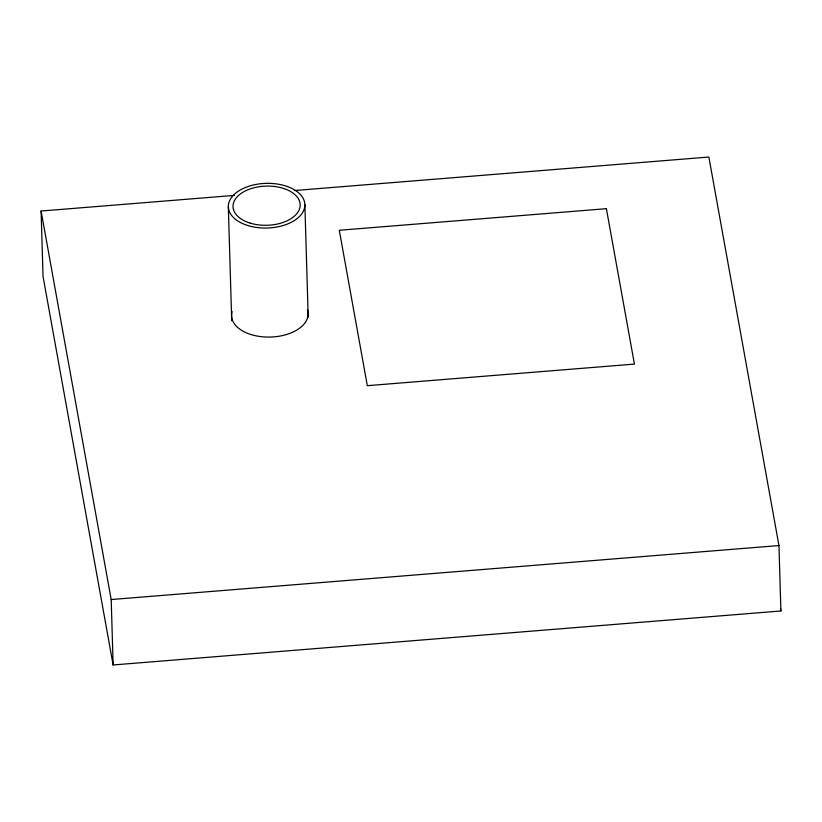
<?xml version="1.0" encoding="UTF-8"?>
<svg xmlns="http://www.w3.org/2000/svg" width="822" height="822" viewBox="0 0 822 822"><rect width="100%" height="100%" fill="white"/><g stroke="black" fill="none" stroke-linecap="round" stroke-linejoin="round"><path stroke-width="1.23" d="M294.389 190.54L708.862 157.033L778.958 545.551L780.9 610.972L113.138 664.967L43.042 276.449L41.1 211.028L234.27 195.41M41.1 211.028L111.196 599.546L778.958 545.551M780.448 608.455L780.9 610.972M304.87 204.616A38.285 22.338 -1.7 0 1 247.946 225.567A38.285 22.338 -1.7 0 1 246.98 186.892A38.285 22.338 -1.7 0 1 304.87 204.616L308.209 317.313M228.331 206.764L231.712 320.744M111.196 599.546L113.138 664.967M307.387 309.678A38.285 22.338 -1.7 0 1 270.222 337.061A38.285 22.338 -1.7 0 1 232.143 311.589M606.389 208.675L339.291 230.273L367.321 385.682L634.43 364.084L606.389 208.675M250.237 223.132A33.579 19.594 -1.7 0 0 300.164 204.75A33.579 19.594 -1.7 0 0 249.395 189.194A33.579 19.594 -1.7 0 0 250.237 223.132"/></g></svg>
